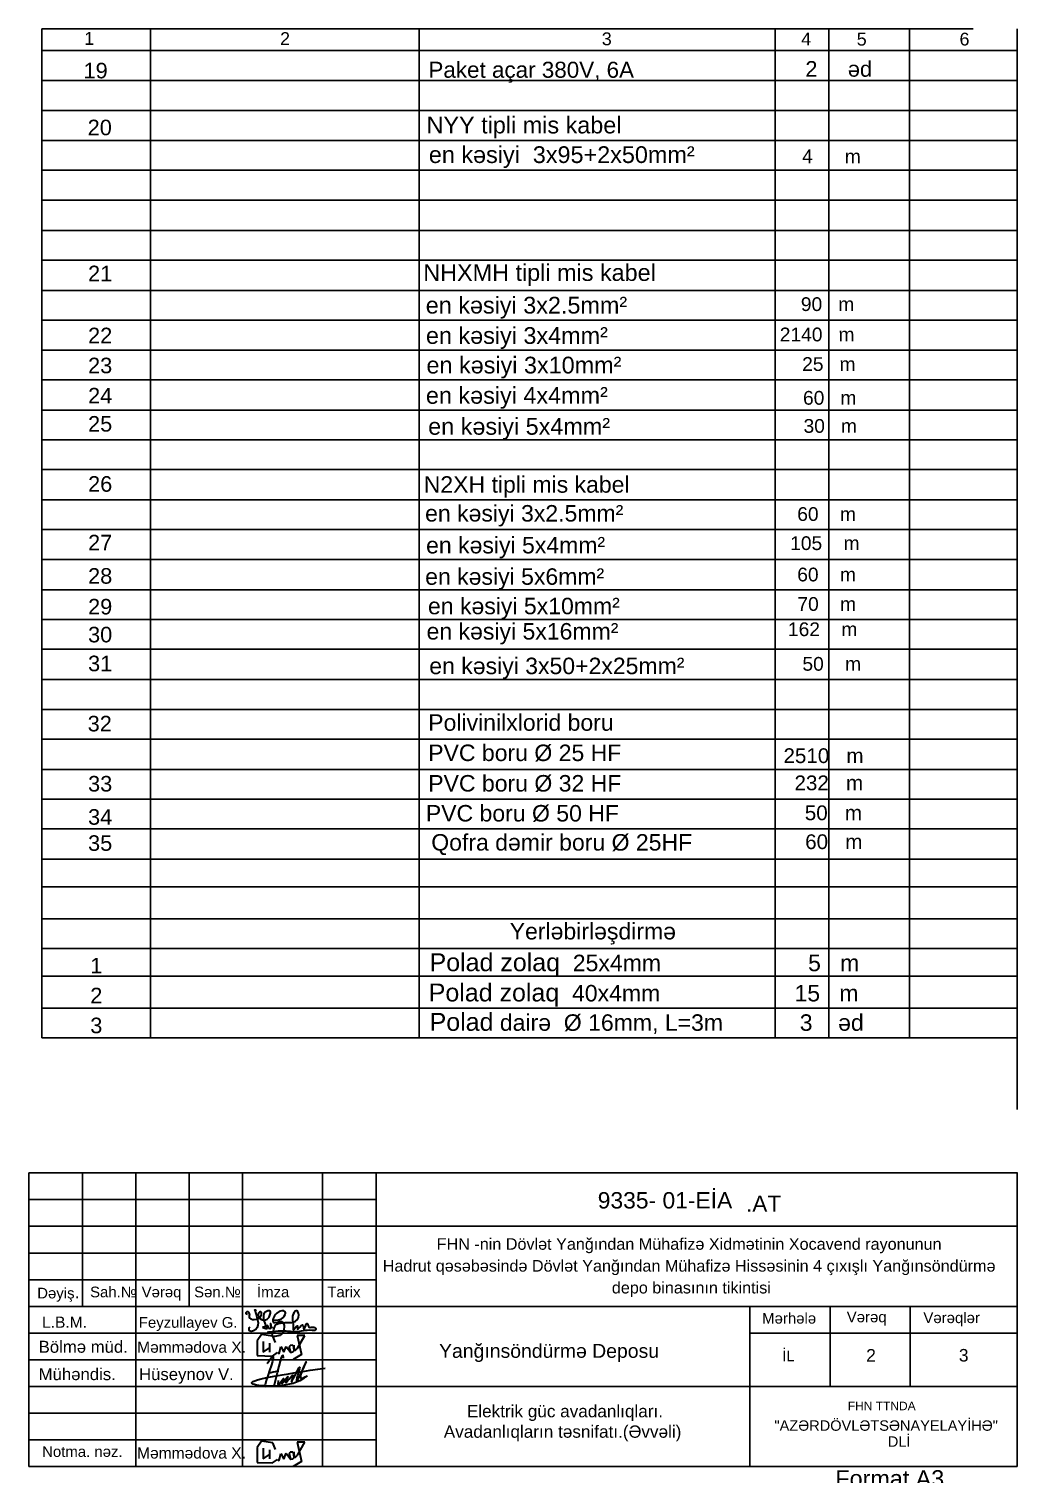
# Model space of a CAD drawing. Header units: millimetres. Extents: x 42452 to 2852333, y -419346 to 834876.
# Drawn here: x 2505504 to 2533087, y 57633 to 97971 of the extents above; entities that cross this region are included whole.
import ezdxf

# ---------------------------------------------------------------- set-up
doc = ezdxf.new("R2010")
doc.units = ezdxf.units.MM
doc.linetypes.add('DUZ', pattern=[0])
for name, color, linetype, lineweight in [('0_memar', 250, 'Continuous', 20), ('0_Ном._пера__1', 7, 'Continuous', 15), ('süse', 136, 'Continuous', 30), ('YAZI', 7, 'Continuous', 15), ('перегородка', 130, 'Continuous', 20), ('перегородка_Ном._пера__1', 7, 'Continuous', 15)]:
    doc.layers.add(name, color=color, linetype=linetype, lineweight=lineweight)
for name, color, linetype in [('Kunc shtampi', 7, 'Continuous'), ('polygon', 5, 'Continuous'), ('ramka', 7, 'Continuous'), ('размер', 7, 'Continuous')]:
    doc.layers.add(name, color=color, linetype=linetype)
doc.styles.add('Arial', font='arial.ttf', dxfattribs={"height": 200})
doc.styles.add('ARİAL', font='arial.ttf')
doc.styles.get("Standard").update_dxf_attribs({"font": 'arial.ttf'})
doc.styles.add('СГЕНЕРИР_СТИЛЬ_1', font='arial.ttf')
doc.styles.add('СГЕНЕРИР_СТИЛЬ_2', font='')
doc.styles.get('СГЕНЕРИР_СТИЛЬ_2').set_extended_font_data('Arial Unicode MS Кириллический')

# ---------------------------------------------------------------- blocks, each defined once
blk = doc.blocks.new('55')
at = {"color": 5, "lineweight": 30}
for points, knots in [([(6807301, -690054), (6807380, -689939), (6807723, -689440), (6807293, -690552), (6807199, -690927), (6807191, -690959)], [0, 0, 0, 0, 328.564954, 1432.648132, 1536.641492, 1536.641492, 1536.641492, 1536.641492]), ([(6807568, -690913), (6807734, -690192), (6807904, -689458), (6807900, -689847), (6807900, -689854)], [0, 0, 0, 0, 1128.718966, 1148.710053, 1148.710053, 1148.710053, 1148.710053]), ([(6808805, -690524), (6808750, -690568), (6808216, -691003), (6805386, -690836), (6807954, -690456), (6809491, -690228)], [0, 0, 0, 0, 215.465341, 2087.683537, 4876.118481, 4876.118481, 4876.118481, 4876.118481]), ([(6807358, -690408), (6807470, -690386), (6807596, -690361), (6807720, -690330), (6807732, -690327)], [0, 0, 0, 0, 344.502291, 383.366548, 383.366548, 383.366548, 383.366548]), ([(6807716, -690698), (6807705, -690775), (6807675, -691004), (6808017, -690413), (6807740, -691044), (6808200, -690308), (6807872, -691036), (6808390, -690235), (6808050, -691132), (6808747, -689639), (6808148, -691347), (6809105, -689320), (6808364, -690768), (6808709, -690576), (6808805, -690524)], [0, 0, 0, 0, 159.15263, 467.604708, 669.340869, 1011.806253, 1243.637014, 1628.4018, 1881.82877, 2512.198919, 3044.065726, 3849.863763, 4495.087992, 4740.981721, 4740.981721, 4740.981721, 4740.981721])]:
    blk.add_open_spline(points, degree=3, knots=knots, dxfattribs=at)
blk = doc.blocks.new('20')
at = {"color": 7, "lineweight": 25}
for p, q in [((15101137, -7396449), (15122448, -7396449)), ((15101137, -7396449), (15101137, -7402785)), ((15101137, -7402785), (15122448, -7402785))]:
    blk.add_line(p, q, dxfattribs=at)
at = {"layer": 'Kunc shtampi', "ltscale": 0.1}
blk.add_line((15122450, -7402785), (15122450, -7396438), dxfattribs=at)
at = {"layer": 'polygon', "color": 7, "linetype": 'DUZ', "lineweight": 25}
for p, q in [((15118416, -7401057), (15118416, -7399329)), ((15120144, -7401057), (15120144, -7399329)), ((15122448, -7399905), (15116691, -7399905))]:
    blk.add_line(p, q, dxfattribs=at)
at = {"layer": 'перегородка', "color": 5, "lineweight": 30}
for p, q in [((15106063, -7400069), (15106062, -7400388)), ((15106152, -7399933), (15106063, -7400069)), ((15106401, -7399969), (15106152, -7399933)), ((15106192, -7400084), (15106192, -7400313)), ((15106192, -7400084), (15106192, -7400313)), ((15106323, -7400119), (15106323, -7400313)), ((15106454, -7400110), (15106401, -7399969)), ((15106531, -7400351), (15106567, -7400195)), ((15106567, -7400195), (15106637, -7400317)), ((15106637, -7400317), (15106683, -7400192)), ((15106683, -7400192), (15106784, -7400326)), ((15106749, -7400198), (15106768, -7400171)), ((15106749, -7400198), (15106780, -7400321)), ((15106830, -7400168), (15106768, -7400171)), ((15106830, -7400168), (15106850, -7400225)), ((15106850, -7400225), (15106850, -7400162)), ((15106850, -7400162), (15106856, -7400282)), ((15107086, -7399953), (15106925, -7399953)), ((15106925, -7399953), (15107015, -7400368)), ((15106927, -7400230), (15107086, -7399953)), ((15106062, -7400388), (15106388, -7400401)), ((15106192, -7400313), (15106323, -7400219)), ((15106388, -7400401), (15106498, -7400325)), ((15106498, -7400325), (15106531, -7400351)), ((15106780, -7400321), (15106832, -7400311)), ((15106832, -7400311), (15106856, -7400282)), ((15107015, -7400368), (15106834, -7400474)), ((15106856, -7400282), (15106850, -7400225)), ((15106856, -7400282), (15106889, -7400275)), ((15106889, -7400275), (15106927, -7400230)), ((15106063, -7402373), (15106062, -7402692)), ((15106152, -7402237), (15106063, -7402373)), ((15106401, -7402273), (15106152, -7402237)), ((15106192, -7402388), (15106192, -7402617)), ((15106192, -7402388), (15106192, -7402617)), ((15106454, -7402414), (15106401, -7402273)), ((15107086, -7402257), (15106925, -7402257)), ((15106925, -7402257), (15107015, -7402672)), ((15106927, -7402534), (15107086, -7402257)), ((15106062, -7402692), (15106388, -7402705)), ((15106192, -7402617), (15106323, -7402523)), ((15106323, -7402423), (15106323, -7402617)), ((15106388, -7402705), (15106498, -7402629)), ((15106498, -7402629), (15106531, -7402655)), ((15106531, -7402655), (15106567, -7402499)), ((15106567, -7402499), (15106637, -7402621)), ((15106637, -7402621), (15106683, -7402496)), ((15106683, -7402496), (15106784, -7402630)), ((15106749, -7402502), (15106768, -7402475)), ((15106749, -7402502), (15106780, -7402625)), ((15106830, -7402472), (15106768, -7402475)), ((15106780, -7402625), (15106832, -7402615)), ((15106830, -7402472), (15106850, -7402529)), ((15106832, -7402615), (15106856, -7402586)), ((15107015, -7402672), (15106834, -7402778)), ((15106850, -7402529), (15106850, -7402466)), ((15106850, -7402466), (15106856, -7402586)), ((15106856, -7402586), (15106850, -7402529)), ((15106856, -7402586), (15106889, -7402579)), ((15106889, -7402579), (15106927, -7402534))]:
    blk.add_line(p, q, dxfattribs=at)
for points, knots in [([(15105854, -7399506), (15105838, -7399500), (15105805, -7399487), (15105847, -7399413), (15105905, -7399491), (15105849, -7399623), (15106153, -7399643), (15106162, -7399419), (15106042, -7399495), (15106143, -7399660), (15106310, -7399603), (15106340, -7399510), (15106359, -7399413), (15106122, -7399448), (15106203, -7399646), (15106273, -7399814)], [0, 0, 0, 0, 42.223389, 90.051656, 154.549451, 226.6152, 476.644161, 571.28472, 627.013932, 778.672239, 938.454199, 1025.570794, 1091.558705, 1160.21584, 1544.16015, 1544.16015, 1544.16015, 1544.16015]), ([(15106007, -7399409), (15106073, -7399600), (15106152, -7399829), (15105880, -7399880), (15105882, -7399793), (15105905, -7399771), (15105910, -7399766)], [0, 0, 0, 0, 446.334972, 532.702513, 603.278674, 627.196902, 627.196902, 627.196902, 627.196902]), ([(15106007, -7399409), (15106006, -7399405), (15106005, -7399395), (15106027, -7399402), (15106031, -7399412), (15106033, -7399416)], [0, 0, 0, 0, 8.821018, 27.345406, 42.243095, 42.243095, 42.243095, 42.243095]), ([(15106401, -7399620), (15106483, -7399625), (15106613, -7399633), (15106712, -7399392), (15106440, -7399437), (15106343, -7399750), (15106675, -7399563), (15106648, -7399925), (15106507, -7399969), (15106352, -7399997), (15106417, -7399855), (15106438, -7399676), (15106619, -7399677), (15106758, -7399678)], [0, 0, 0, 0, 227.188385, 358.071473, 539.665587, 751.927894, 924.503113, 1199.403857, 1282.39891, 1403.270956, 1513.824778, 1614.597802, 1944.904586, 1944.904586, 1944.904586, 1944.904586]), ([(15106758, -7399678), (15106785, -7399676), (15106877, -7399669), (15107004, -7399560), (15106917, -7399391), (15106772, -7399548), (15106848, -7399680), (15106834, -7399875), (15106956, -7399662), (15106900, -7399907), (15107061, -7399627), (15107057, -7399923), (15107138, -7399603), (15107168, -7399822), (15107267, -7399745), (15107351, -7399823), (15107309, -7399841), (15107293, -7399848)], [0, 0, 0, 0, 82.934409, 278.458212, 386.336719, 441.130098, 797.922894, 815.295031, 939.358029, 1010.425899, 1153.318323, 1248.777542, 1391.619055, 1482.772305, 1582.360738, 1652.010665, 1693.923868, 1693.923868, 1693.923868, 1693.923868]), ([(15107300, -7399848), (15107229, -7399844), (15107106, -7399838), (15106918, -7399890), (15106741, -7399864), (15106546, -7399860), (15106396, -7399873), (15106301, -7399888), (15106276, -7399892)], [0, 0, 0, 0, 211.533539, 367.015626, 577.795063, 738.782103, 953.656981, 1027.737747, 1027.737747, 1027.737747, 1027.737747]), ([(15106295, -7399744), (15106292, -7399758), (15106286, -7399786), (15106327, -7399808), (15106381, -7399781), (15106332, -7399640), (15106351, -7399754), (15106372, -7399792), (15106387, -7399780), (15106385, -7399772), (15106385, -7399769)], [0, 0, 0, 0, 37.910096, 78.738154, 107.34926, 199.254906, 281.250122, 295.344415, 310.564895, 319.310936, 319.310936, 319.310936, 319.310936])]:
    blk.add_open_spline(points, degree=3, knots=knots, dxfattribs=at)
for points in [[(15106295, -7399744), (15106256, -7399756), (15106217, -7399767), (15106178, -7399779)], [(15106178, -7399779), (15106209, -7399791), (15106241, -7399803), (15106273, -7399814)]]:
    blk.add_open_spline(points, degree=3, dxfattribs=at)
at = {"layer": 'размер', "color": 7, "lineweight": 25}
for p, q in [((15102289, -7399329), (15102289, -7396449)), ((15103441, -7402785), (15103441, -7396449)), ((15104592, -7399329), (15104592, -7396449)), ((15105744, -7402785), (15105744, -7396449)), ((15107472, -7402785), (15107472, -7396449)), ((15108624, -7396449), (15108624, -7402785)), ((15101137, -7397025), (15108624, -7397025)), ((15101137, -7397601), (15122448, -7397601)), ((15101137, -7398177), (15108624, -7398177)), ((15101137, -7398753), (15108624, -7398753)), ((15101137, -7399329), (15122448, -7399329)), ((15116688, -7399329), (15116688, -7402785)), ((15101137, -7399905), (15108624, -7399905)), ((15101137, -7400481), (15108624, -7400481)), ((15101137, -7401057), (15122448, -7401057)), ((15101137, -7401633), (15108624, -7401633)), ((15101156, -7402209), (15108624, -7402209))]:
    blk.add_line(p, q, dxfattribs=at)
at = {"color": 1, "lineweight": 25, "xscale": 0.5720132259566115, "yscale": 0.5720132259566115, "zscale": 0.5720132259566115}
blk.add_blockref('55', (11212411, -7005839), dxfattribs=at)
at = {"color": 7, "char_height": 258.17, "width": 5812.24, "attachment_point": 4, "style": 'Arial'}
for s, insert in [('{\\fArial|b0|i0|c238|p34;Bölmə müd.} {\\fArial|b0|i0|c238|p34; \\fArial|b0|i0|c204|p34;\\H0.92962x;Məmmədova\\fArial|b0|i0|c238|p34; X.}', (15101347, -7400201)), ('{\\fArial|b0|i0|c238|p34;Mühəndis.     Hüseynov V\\H0.92962x;.}', (15101347, -7400829))]:
    blk.add_mtext(s, dxfattribs=dict(at, insert=insert))
at = {"color": 7, "lineweight": 25, "attachment_point": 1}
for s, insert, char_height in [('{\\fArial|b0|i0|c238|p34;İ\\fArial|b0|i0|c0|p34;L}', (15117383, -7400280), 230.39), ('23', (15121043, -7400280), 230.4)]:
    blk.add_mtext(s, dxfattribs=dict(at, insert=insert, char_height=char_height))
at = {"insert": (15115876, -7403826), "char_height": 360, "width": 22250.72, "attachment_point": 7, "style": 'ARİAL'}
blk.add_mtext('{\\fArial|b0|i0|c238|p34;                   Format A3\\L\\P} ', dxfattribs=at)
at = {"layer": '0_memar', "color": 0, "linetype": 'Continuous', "insert": (15115376, -7398491), "char_height": 249.57, "width": 13538.5, "attachment_point": 5, "line_spacing_factor": 1.132501, "style": 'СГЕНЕРИР_СТИЛЬ_1'}
blk.add_mtext('{\\C7;FHN -nin Dövlət Yanğından Mühafizə Xidmətinin \\fArial|b0|i0|c238|p38;Xocavend\\fArial|b0|i0|c204|p38; \\fArial|b0|i0|c238|p38;rayonunun\\fArial|b0|i0|c204|p38; \\fArial|b0|i0|c238|p38;\\PHadrut qəsəbəsində \\fArial|b0|i0|c204|p38;Dövlət Yanğından Mühafizə Hissəsinin 4 \\fArial|b0|i0|c238|p38;çıxışlı Y\\fArial|b0|i0|c204|p38;anğınsöndürmə\\fArial|b0|i0|c238|p38;\\P \\fArial|b0|i0|c204|p38;depo\\fArial|b0|i0|c238|p38; binasının\\fArial|b0|i0|c204|p34; tikintisi}', dxfattribs=at)
at = {"layer": '0_memar', "color": 0, "linetype": 'Continuous', "insert": (15112355, -7400528), "char_height": 299.48, "attachment_point": 8, "style": 'СГЕНЕРИР_СТИЛЬ_1'}
blk.add_mtext('{Yanğınsöndürmə Deposu}', dxfattribs=at)
at = {"layer": '0_Ном._пера__1', "linetype": 'Continuous', "attachment_point": 1, "style": 'СГЕНЕРИР_СТИЛЬ_2'}
for s, insert, char_height in [('{Mərhələ}', (15116950, -7399469), 231), ('{Vərəq}', (15118775, -7399440), 231), ('{Vərəqlər}', (15120428, -7399458), 231), (' {\\fArial|b0|i0|c0|p34;     \\H0.88889x;                FHN TTNDA}', (15117167, -7401383), 207.94)]:
    blk.add_mtext(s, dxfattribs=dict(at, insert=insert, char_height=char_height))
at = {"layer": '0_Ном._пера__1', "linetype": 'Continuous', "insert": (15117216, -7401786), "char_height": 225, "width": 5999.56, "attachment_point": 1, "line_spacing_factor": 0.920624, "style": 'СГЕНЕРИР_СТИЛЬ_2'}
blk.add_mtext('{\\fArial|b0|i0|c0|p34;"AZƏRDÖVLƏTSƏNAYELAYİHƏ"\\P                            DLİ}', dxfattribs=at)
at = {"layer": 'ramka', "color": 7, "lineweight": 25, "ltscale": 0.4, "attachment_point": 1, "style": 'Arial'}
for s, insert, char_height, width in [('  {\\H1.0417x;L.B.M.            \\fArial|b0|i0|c204|p38;\\H0.95997x;\\C256;Feyzullayev \\fArial|b0|i0|c0|p38;G\\fArial|b0|i0|c204|p38;.}', (15101242, -7399549), 230.392, 6041.47), ('Notma. nəz.', (15101422, -7402344), 230.39, 2251.06), ('{\\H0.92962x;Məmmədova\\fArial|b0|i0|c238|p34; X.}', (15103470, -7402370), 258.17, 2820.28)]:
    blk.add_mtext(s, dxfattribs=dict(at, insert=insert, char_height=char_height, width=width))
at = {"layer": 'перегородка', "color": 7, "lineweight": 25, "char_height": 287.99, "attachment_point": 1, "style": 'Arial'}
for s, insert in [('\\H0.8x;Dəyiş\\H1.25x;.', (15101316, -7398869)), ('\\H0.8x;Sah.№', (15102456, -7398902)), ('\\H0.8x;Vərəq', (15103568, -7398902)), ('\\H0.8x;Sən.№', (15104700, -7398902)), ('\\H0.8x;İmza', (15106056, -7398902)), ('\\H0.8x;Tarix', (15107573, -7398902))]:
    blk.add_mtext(s, dxfattribs=dict(at, insert=insert))
at = {"layer": 'перегородка_Ном._пера__1', "linetype": 'Continuous', "insert": (15113268, -7396864), "char_height": 352.637, "attachment_point": 1, "style": 'СГЕНЕРИР_СТИЛЬ_2'}
blk.add_mtext('{\\fArial|b0|i0|c204|p38; 9\\fArial|b0|i0|c238|p38;335\\fArial|b0|i0|c204|p38;- 01-\\fArial|b0|i0|c238|p38;EİA}', dxfattribs=at)

msp = doc.modelspace()

# ---------------------------------------------------------------- linework, layer by layer
at = {"color": 7, "lineweight": 25}
for p, q in [((2505861.06907, 97971.04277), (2505861.06907, 69812.72703)), ((2508897.17959, 97971.04277), (2508897.17959, 69812.72703)), ((2516401.44739, 97971.04277), (2516401.44739, 69812.72703)), ((2526331.43219, 97971.04277), (2526331.43219, 69812.72703)), ((2527832.18268, 97971.04277), (2527832.18268, 69812.72703)), ((2530083.56609, 97971.04277), (2530083.56609, 69812.72703)), ((2533087.30512, 97971.04277), (2533087.30512, 67806.826)), ((2505861.06907, 97370.04217), (2533087.30512, 97370.04217)), ((2505861.06907, 96528.53996), (2533087.30512, 96528.53996)), ((2505861.06907, 95693.70553), (2533087.30512, 95693.70553)), ((2505861.06907, 94858.8711), (2533087.30512, 94858.8711)), ((2505861.06907, 94024.03668), (2533087.30512, 94024.03668)), ((2533087.30512, 93189.20225), (2505861.06907, 93189.20225)), ((2533087.30512, 92342.14356), (2505861.06907, 92342.14356)), ((2533087.30512, 91519.5334), (2505861.06907, 91519.5334)), ((2533087.30512, 90672.4747), (2505861.06907, 90672.4747)), ((2533087.30512, 89837.64028), (2505861.06907, 89837.64028)), ((2533087.30512, 89002.80585), (2505861.06907, 89002.80585)), ((2533087.30512, 88174.63921), (2505861.06907, 88174.63921)), ((2533087.30512, 87333.137), (2505861.06907, 87333.137)), ((2533087.30512, 86498.30257), (2505861.06907, 86498.30257)), ((2533087.30512, 85675.69242), (2505861.06907, 85675.69242)), ((2533087.30512, 84828.63372), (2505861.06907, 84828.63372)), ((2533087.30512, 83993.7993), (2505861.06907, 83993.7993)), ((2533087.30512, 83158.96487), (2505861.06907, 83158.96487)), ((2533087.30512, 82317.46266), (2505861.06907, 82317.46266)), ((2533087.30512, 81482.62824), (2505861.06907, 81482.62824)), ((2533087.30512, 80660.01808), (2505861.06907, 80660.01808)), ((2533087.30512, 79812.95938), (2505861.06907, 79812.95938)), ((2533087.30512, 78978.12496), (2505861.06907, 78978.12496)), ((2533087.30512, 78143.29053), (2505861.06907, 78143.29053)), ((2533087.30512, 77301.78832), (2505861.06907, 77301.78832)), ((2533087.30512, 76466.9539), (2505861.06907, 76466.9539)), ((2533087.30512, 75644.34374), (2505861.06907, 75644.34374)), ((2533087.30512, 74797.28504), (2505861.06907, 74797.28504)), ((2533087.30512, 74025.11629), (2505861.06907, 74025.11629)), ((2533087.30512, 73127.61619), (2505861.06907, 73127.61619)), ((2533087.30512, 72305.00604), (2505861.06907, 72305.00604)), ((2533087.30512, 71532.83729), (2505861.06907, 71532.83729)), ((2533087.30512, 70635.33719), (2505861.06907, 70635.33719)), ((2533087.30512, 69812.72703), (2505861.06907, 69812.72703))]:
    msp.add_line(p, q, dxfattribs=at)
msp.add_line((2505861.06907, 97971.04277), (2531856.55283, 97971.04277))

# ---------------------------------------------------------------- block references
at = {"lineweight": 40, "xscale": 1.294169800868891, "yscale": 1.294169800868891, "zscale": 1.294169800868891}
msp.add_blockref('20', (-17037930.47528, 9638300.92465), dxfattribs=at)

# ---------------------------------------------------------------- texts
at = {"color": 7, "lineweight": 25, "style": 'Arial'}
for s, insert, char_height, attachment_point in [('1', (2507186.41794, 97704.83067), 357.78634, 5), ('2', (2512654.21972, 97700.71887), 357.78634, 5), ('3', (2521634.16525, 97691.4513), 357.78634, 5), ('4', (2527199.2738, 97689.99526), 357.78634, 5), ('5', (2528749.68059, 97681.7246), 357.78634, 5), ('6', (2531619.37105, 97684.45013), 357.78634, 5), ('1{\\fArial|b0|i0|c238|p34;9} ', (2507028.46416, 97024.82581), 434.2212003, 1), ('{\\fArial|b0|i0|c238|p34;20} ', (2507144.89279, 95436.68875), 434.2212003, 1), ('{\\fArial|b0|i0|c238|p34;21} ', (2507156.09309, 91362.16417), 434.2212003, 1), ('{\\fArial|b0|i0|c238|p34;22} ', (2507156.09309, 89631.23776), 434.2212003, 1), ('{\\fArial|b0|i0|c238|p34;2}3 ', (2507156.09309, 88793.72657), 434.2212003, 1), ('{\\fArial|b0|i0|c238|p34;2}4', (2507156.09309, 87951.6184), 434.2212003, 1), ('{\\fArial|b0|i0|c238|p34;2}5 ', (2507156.09309, 87164.90278), 434.2212003, 1), ('{\\fArial|b0|i0|c238|p34;2}6', (2507156.09309, 85487.09784), 434.2212003, 1), ('{\\fArial|b0|i0|c238|p34;2}7 ', (2507156.09309, 83849.71117), 434.2212003, 1), ('{\\fArial|b0|i0|c238|p34;2}8', (2507156.09309, 82919.81118), 434.2212003, 1), ('{\\fArial|b0|i0|c238|p34;2}9', (2507156.09309, 82061.50411), 434.2212003, 1), ('30 ', (2507156.09309, 81282.42452), 434.2212, 1), ('31 ', (2507156.09309, 80476.93426), 434.2212, 1), ('32 ', (2507144.89279, 78797.27585), 434.2212, 1), ('33 ', (2507156.09309, 77119.95479), 434.2212, 1), ('34 ', (2507156.09309, 76192.13527), 434.2212, 1), ('35 ', (2507156.09309, 75463.33667), 434.2212, 1), ('1   ', (2507217.24184, 72042.64248), 434.2212, 1), ('2   ', (2507217.24184, 71207.80806), 434.2212, 1), ('3   ', (2507217.24184, 70372.97363), 434.2212, 1), ('\\pxqc;2', (2528835.29739, 60947.59646), 350, 4)]:
    msp.add_mtext(s, dxfattribs=dict(at, insert=insert, char_height=char_height, attachment_point=attachment_point))
at = {"color": 7, "lineweight": 20, "attachment_point": 1, "style": 'Arial'}
for s, insert, char_height, width in [('Paket açar 380V, 6A', (2516656.17082, 97054.78263), 447.9186391, 12718.5648229), (' NYY tipli mis kabel', (2516422.99597, 95521.157), 467.2740526, 9628.7341816), ('en kəsiyi  {\\A1;3x95+2x50}mm²', (2516668.01929, 94695.07484), 467.2740526, 9590.3626156), ('\\C0;NHXMH\\C7; tipli mis kabel', (2516511.58793, 91403.70874), 467.2740526, 9628.7341816), ('en kəsiyi 3x2.5mm²', (2516581.53108, 90493.15125), 467.2740526, 9590.3626156), ('en k{əsiyi 3x4mm²}', (2516587.10703, 89646.88165), 467.2740526, 9590.3626156), ('en kəsiyi 3x10mm²', (2516601.83017, 88821.25447), 467.2740526, 9590.3626156), ('en kəsiyi 4x4mm²', (2516586.30488, 87974.90058), 467.2740526, 9590.3626156), ('en kəsiyi {\\fArial|b0|i0|c238|p34;5}x4mm²', (2516649.08583, 87110.30528), 467.2740526, 9590.3626156), (' {\\H0.95525x;N2XH tipli mis kabel}', (2516337.63311, 85485.66207), 481.3845861, 9628.7341816), ('en k{əsiyi 3x2.5mm²}', (2516563.34445, 84680.57065), 459.8411283, 9590.3626156), ('en kəsiyi 5x{\\fArial|b0|i0|c238|p34;4}mm²', (2516591.09962, 83790.29867), 459.8411283, 9590.3626156), ('en kəsiyi 5x{\\fArial|b0|i0|c238|p34;6}mm²', (2516565.31713, 82914.91128), 459.8411283, 9590.3626156), ('en kəsiyi 5x10mm²', (2516643.73175, 82092.34424), 459.8411283, 9590.3626156), ('en kəsiyi 5x1{\\fArial|b0|i0|c238|p34;6}mm²', (2516604.52704, 81387.28808), 459.8411283, 9590.3626156), ('en kəsiyi 3x50+2x25mm²', (2516679.91069, 80421.04483), 459.8411283, 9590.3626156), ('Polivinilxlorid boru', (2516649.9607, 78840.39339), 459.8411283, 9590.3626156), ('PVC boru %%C {25 \\C0;H\\C7;F}', (2516649.9607, 77995.14538), 459.8411283, 9590.3626156), ('PVC boru %%C 32 {\\C0;H}F', (2516650.76789, 77144.58785), 459.8411283, 9590.3626156), ('PVC boru %%C 5{\\fArial|b0|i0|c238|p34;0} {\\C0;H}F', (2516583.78711, 76308.13056), 459.8411283, 9590.3626156), ('{\\fArial|b0|i0|c238|p34;Qofra dəmir }boru %%C 25{\\C0;H}F', (2516735.44546, 75496.14888), 459.8411283, 9590.3626156)]:
    msp.add_mtext(s, dxfattribs=dict(at, insert=insert, char_height=char_height, width=width))
at = {"color": 7, "linetype": 'Continuous', "attachment_point": 5, "style": 'Arial'}
for s, insert, char_height, width in [('     {\\fArial|b0|i0|c238|p34;  2}     əd', (2527515.63969, 96851.23302), 436.3753233, 6865.9355747), ('   60    m', (2527546.19858, 84427.04266), 383.830885, 5069.4820292), ('  10{\\fArial|b0|i0|c238|p34;5}    m', (2527572.24749, 83614.37502), 383.8308847, 5069.4820292), ('   60    m', (2527546.465, 82738.98763), 383.830885, 5069.4820292), ('  70    m', (2527624.87962, 81916.4206), 383.830885, 5069.4820292), (' 162    m', (2527585.67491, 81211.36443), 383.830885, 5069.4820292), ('   50    m', (2527691.01111, 80245.79837), 383.830885, 5069.4820292), ('2510   m', (2527683.80602, 77682.36993), 411.247376, 3251.6293425)]:
    msp.add_mtext(s, dxfattribs=dict(at, insert=insert, char_height=char_height, width=width))
for s, insert, char_height in [(' 4      m', (2527830.9427, 94413.30277), 383.830885), ('  90 {\\fArial|b0|i0|c238|p34;  }m', (2527647.21417, 90285.61649), 383.8308847), ('2140 {\\fArial|b0|i0|c238|p34;  }m', (2527505.86137, 89439.34689), 383.8308847), ('25 {\\fArial|b0|i0|c238|p34;  }m', (2527832.18268, 88613.71971), 383.8308847), ('{\\fArial|b0|i0|c238|p34; }6{\\fArial|b0|i0|c238|p34;0}   m', (2527782.02914, 87670.84475), 383.8308847), ('{\\fArial|b0|i0|c238|p34;  }3{\\fArial|b0|i0|c238|p34;0}  {\\fArial|b0|i0|c238|p34; }m', (2527722.31147, 86886.4994), 383.8308847), ('232   m', (2527832.18268, 76923.60854), 411.247376), ('50   m', (2527960.07966, 76087.15125), 411.247376), ('60   m', (2527970.49959, 75280.81918), 411.247376)]:
    msp.add_mtext(s, dxfattribs=dict(at, insert=insert, char_height=char_height))
at = {"color": 7, "linetype": 'Continuous', "attachment_point": 1, "line_spacing_factor": 1.370323, "style": 'Arial'}
for s, insert, char_height in [('  Polad zolaq{\\H0.9218x;  25х4mm                       5   m}', (2516300.09221, 72168.81237), 498.851658), (' Polad zolaq{\\H0.9218x;  40х4mm                     15   m}', (2516471.47613, 71324.73637), 498.851658), (' Polad{\\H0.9218x; dair\\fArial|b0|i0|c238|p34;ə\\fArial|b0|i0|c204|p34;  \\C256;Ø\\C7; 16\\fArial|b0|i0|c238|p34;mm\\fArial|b0|i0|c204|p34;, \\fArial|b0|i0|c238|p34;L\\fArial|b0|i0|c204|p34;=3\\fArial|b0|i0|c238|p34;m\\fArial|b0|i0|c204|p34;            3    \\fArial|b0|i0|c238|p34;əd\\fArial|b0|i0|c204|p34;   }', (2516495.77899, 70504.42034), 498.85165799)]:
    msp.add_mtext(s, dxfattribs=dict(at, insert=insert, char_height=char_height))
at = {"linetype": 'Continuous', "lineweight": 15, "insert": (2520400.73079, 59052.06053), "char_height": 342.3217158, "attachment_point": 5, "style": 'Arial'}
msp.add_mtext('\\A1;{ Elektrik güc avadanlıqları.\\P\\A0;Avadanlıqların təsnifatı.(Əvvəli)}', dxfattribs=at)
at = {"layer": 'süse', "color": 7, "lineweight": 20, "insert": (2518924.88656, 73015.28655), "char_height": 459.8411283, "width": 9558.5008415, "attachment_point": 1, "style": 'Arial'}
msp.add_mtext('Yerləbirləşdirmə', dxfattribs=at)
at = {"layer": 'YAZI', "color": 7, "lineweight": 15, "insert": (2525522.084, 65404.07982), "char_height": 450, "width": 662.2337452, "attachment_point": 1, "style": 'Arial'}
msp.add_mtext('{\\fArial|b0|i0|c238|p34;.AT}', dxfattribs=at)

# ---------------------------------------------------------------- next in the draw order: texts
at = {"color": 7, "lineweight": 25, "insert": (2531421.61442, 60947.59646), "char_height": 350, "attachment_point": 4, "style": 'Arial', "bg_fill": 3, "box_fill_scale": 1.5, "bg_fill_color": 256, "bg_fill_transparency": 0}
msp.add_mtext('\\pxqc;3', dxfattribs=at)

doc.saveas('drawing.dxf')
